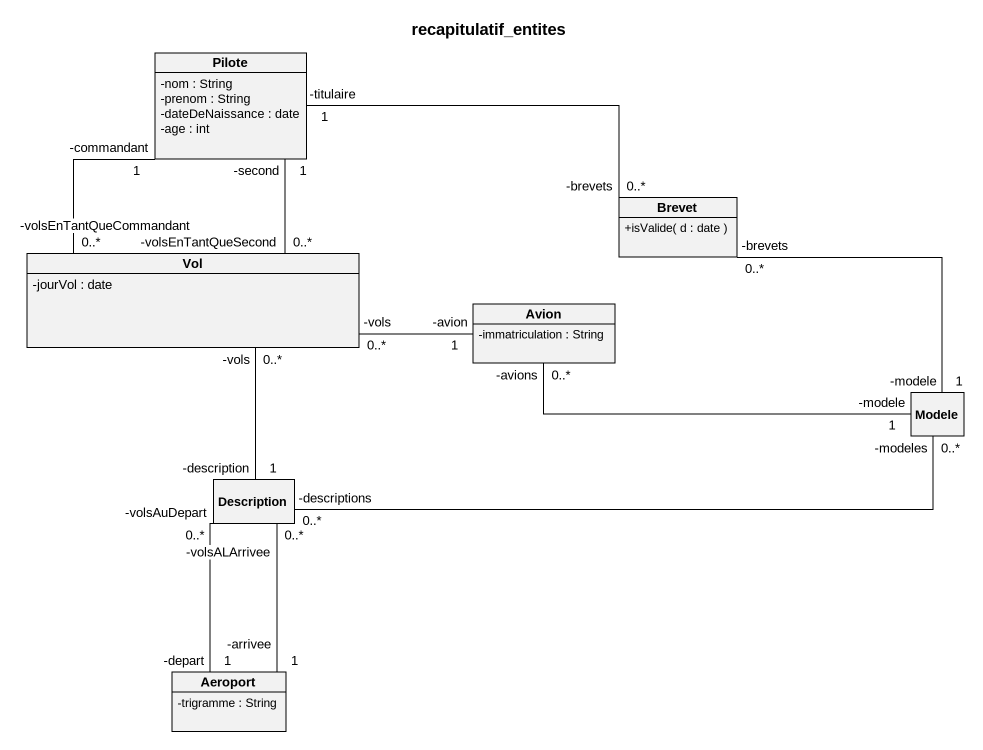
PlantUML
@startuml
title recapitulatif_entites
hide circle
hide empty members
skinparam classAttributeIconSize 0
class Pilote {
  -nom : String
  -prenom : String
  -dateDeNaissance : date
  -age : int
}
class Brevet {
  +isValide( d : date )
}
class Vol {
  -jourVol : date
}
class Avion {
  -immatriculation : String
}
class Modele
class Description
class Aeroport {
  -trigramme : String
}
Pilote "-titulaire\n1" -right- "-brevets\n0..*" Brevet
Brevet "-brevets\n0..*" -- "-modele\n1" Modele
Vol "-volsEnTantQueSecond\n0..*" -up- "-second\n1" Pilote
Vol "-volsEnTantQueCommandant\n0..*" -up- "-commandant\n1" Pilote
Vol "-vols\n0..*" -right- "-avion\n1" Avion
Vol "-vols\n0..*" -- "-description\n1" Description
Avion "-avions\n0..*" -right- "-modele\n1" Modele
Description "-descriptions\n0..*" -right- "-modeles\n0..*" Modele
Description "-volsAuDepart\n0..*" -- "-depart\n1" Aeroport
Description "-volsALArrivee\n0..*" -- "-arrivee\n1" Aeroport
@enduml
